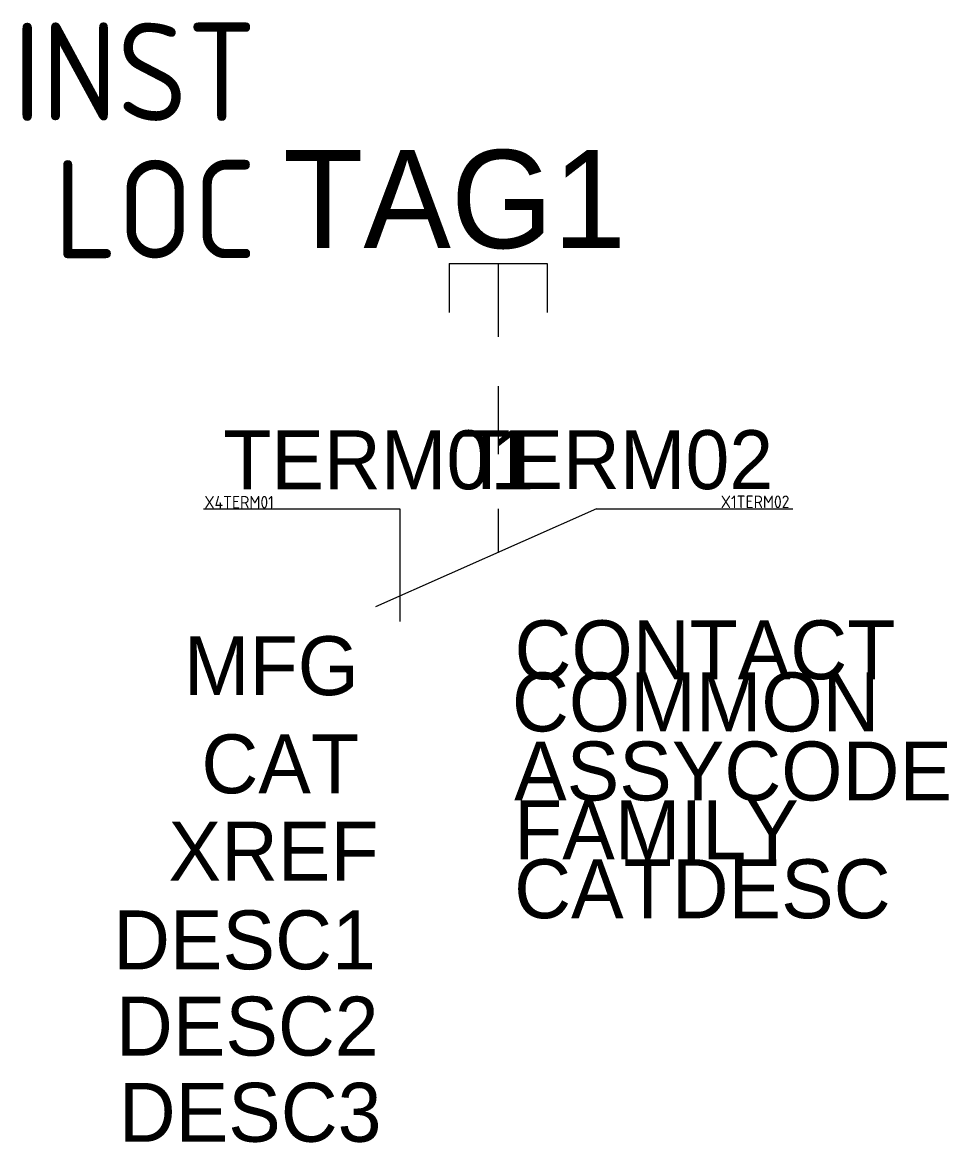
# Model space of a CAD drawing. Extents: x -9.6 to 14, y -17.6 to 10.9.
import ezdxf
from ezdxf.enums import TextEntityAlignment as Align

# ---------------------------------------------------------------- set-up
doc = ezdxf.new("R2010")
doc.units = 0
doc.header["$MEASUREMENT"] = 0
doc.styles.add('WD_IEC', font='isocp2.shx', dxfattribs={"width": 0.9, "height": 4})

msp = doc.modelspace()

# ---------------------------------------------------------------- linework, layer by layer
for p, q in [((1.25, 4.75), (3.75, 4.75)), ((1.25, 4.75), (1.25, 3.5)), ((2.5, 4.75), (2.5, 2.875)), ((3.75, 4.75), (3.75, 3.5)), ((2.5, 1.625), (2.5, -0.111)), ((-5, -1.5), (0, -1.5)), ((5, -1.5), (-0.625, -4)), ((0, -1.5), (0, -4.368)), ((2.5, -1.5), (2.5, -2.611)), ((5, -1.5), (10, -1.5))]:
    msp.add_line(p, q)

# ---------------------------------------------------------------- texts
at = {"style": 'WD_IEC', "flags": 1}
for tag, height, p in [('INST', 2.5, (-3.654, 8.379)), ('LOC', 2.5, (-3.654, 4.879)), ('X1TERM02', 0.32, (9.914, -1.483))]:
    msp.add_attdef(tag, text='', height=height, dxfattribs=at).set_placement(p, align=Align.RIGHT)
for tag, p, s, height in [('TAG1', (-2.975, 5.138), 'S', 2.5), ('TERM01', (-4.5, -1.003), '1', 1.5)]:
    msp.add_attdef(tag, p, s, height=height)
msp.add_attdef('TERM02', text='2', height=1.5).set_placement((9.5, -1), align=Align.RIGHT)
msp.add_attdef('X4TERM01', (-4.979, -1.493), '', height=0.32, dxfattribs=at)
at = {"flags": 1}
for tag, p, s in [('CONTACT', (2.916, -5.842), 'NC'), ('COMMON', (2.85, -7.17), '02'), ('ASSYCODE', (2.906, -8.928), ''), ('FAMILY', (2.906, -10.428), 'PB_ACKO'), ('CATDESC', (2.906, -11.928), '')]:
    msp.add_attdef(tag, p, s, height=1.5, dxfattribs=at)
for tag, p in [('MFG', (-1.044, -6.247)), ('CAT', (-1.044, -8.747)), ('DESC1', (-0.616, -13.23)), ('DESC2', (-0.544, -15.426)), ('DESC3', (-0.471, -17.621))]:
    msp.add_attdef(tag, text='', height=1.5, dxfattribs=at).set_placement(p, align=Align.RIGHT)
at = {"lineweight": 15, "flags": 1}
msp.add_attdef('XREF', text='', height=1.5, dxfattribs=at).set_placement((-0.544, -10.97), align=Align.RIGHT)

doc.saveas('drawing.dxf')
